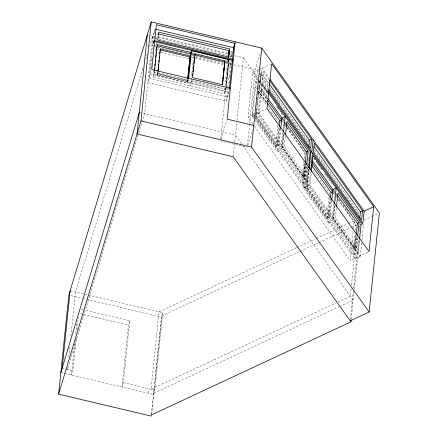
<?xml version="1.0" encoding="UTF-8"?>
<svg xmlns="http://www.w3.org/2000/svg" width="438" height="438" viewBox="0 0 438 438"><rect width="100%" height="100%" fill="white"/><g stroke="black" fill="none" stroke-linecap="round" stroke-linejoin="round"><path stroke-width="0.33" stroke-dasharray="2.19 1.64" d="M67.693 367.356L67.479 369.393L142.049 122.087M68.744 357.178L69.866 346.327M70.918 336.149L75.473 292.047L142.941 68.295M74.723 343.731L71.487 375.016L72.801 370.657L75.894 340.737M75.774 333.532L76.902 322.653M75.966 340.058L76.179 338.016M77.022 329.858L78.353 316.937M151.263 65.908L150.437 73.929L229.047 92.566L226.419 101.282L147.809 82.645L151.356 70.879M151.334 65.24L151.816 60.564M151.887 59.891L152.232 56.551M152.506 53.879L152.785 51.208M153.059 48.53L153.267 46.527M153.612 43.187L153.891 40.51L152.577 44.868M154.132 38.188L154.4 35.582M154.669 32.976L154.937 30.37M226.068 87.77L224.229 93.874L153.07 77.006L153.694 70.972M155.359 54.881L155.495 53.54M155.775 50.863L155.983 48.848M156.569 43.176L156.432 44.517L156.804 43.274M156.913 39.825L157.258 36.474M154.269 71.274L153.99 73.951L225.148 90.825L225.428 88.142M153.07 77.006L154.526 71.306M129.757 320.764L128.444 325.122L122.054 387L123.368 382.642L129.757 320.764L85.186 310.197M157.023 75.719L157.943 72.67L187.935 79.782L187.015 82.831L157.023 75.719L157.445 71.635M157.691 72.155L157.483 74.197L187.475 81.304L187.683 79.262M157.751 72.401L157.614 73.759L187.606 80.871L187.743 79.508M151.422 414.069L161.441 317.096L162.755 312.737L88.011 295.02M151.586 414.857L161.819 315.847L299.258 251.73M60.844 372.492L153.448 394.441L154.762 390.083L162.755 312.737M187.015 82.831L187.365 79.426M187.984 79.267L187.71 81.944L188.63 78.895M191.762 73.814L190.514 85.881L191.433 82.831L191.713 80.149M191.833 73.146L193.793 56.507M224.229 93.874L224.995 86.5M225.061 85.832L226.309 73.765M226.38 73.091L226.796 69.073M226.862 68.399L227.141 65.716L225.811 65.404M227.727 60.044L227.59 61.386L225.592 60.915M225.685 88.175L225.543 89.516L154.384 72.648M220.807 138.901L226.063 88.011M226.419 101.282L227.755 88.367M227.826 87.688L230.634 60.499M230.914 57.778L232.742 50.813M228.702 87.567L227.733 96.924L149.123 78.287L153.76 33.425L157.724 34.367M229.184 82.886L229.392 80.882M229.665 78.21L229.945 75.533M230.218 72.861L230.498 70.189M230.771 67.518L231.187 63.505L225.241 62.097M231.899 56.622L232.167 54.016M229.184 91.23L229.392 89.221M233.186 156.771L236.69 122.864M236.969 120.149L243.418 57.767L234.801 55.719M252.819 124.08L248.056 117.4L252.693 72.538L258.557 69.79M247.415 145.208L249.589 124.173M249.66 123.494L255.201 69.894L260.61 51.952M253.629 116.442L252.042 114.214L255.398 81.731L257.155 80.91M253.624 118.172L252.447 116.524L255.485 87.135L256.58 86.62M255.94 112.988L255.732 114.991L303.917 182.547L305.779 164.507M256.219 110.316L256.493 107.644M256.772 104.972L257.046 102.3M257.32 99.629L257.599 96.957M257.873 94.285L258.152 91.613M258.425 88.941L258.705 86.27M255.047 117.691L275.77 146.746L279.055 145.213L257.944 115.61L260.533 90.546L257.248 92.079M255.513 117.313L302.51 183.204L307.202 181.014L259.017 113.458L262.055 84.069L257.949 85.985M268.302 89.281L262.378 80.975L263.337 71.679L258.644 73.869M275.77 146.746L278.152 123.719M278.223 123.04L278.36 121.687L267.804 106.883M278.907 127.234L276.947 146.199L255.83 116.596L258.42 91.531L266.632 103.045M279.236 128.367L277.413 145.98L256.301 116.377L260.758 72.883L268.259 83.406M282.652 132.418L280.818 150.163L277.533 151.69L279.882 128.98M280.736 128.958L278.836 147.376L282.116 145.849L283.43 133.152M283.304 126.111L283.632 122.936M283.616 133.902L282.214 147.447L303.331 177.051L304.799 162.826M284.016 134.362L282.685 147.228L303.802 176.832L305.127 163.965M284.328 146.462L281.043 147.995L302.16 177.598L305.439 176.065L284.328 146.462L285.373 136.3M302.16 177.598L303.835 161.343M304.114 158.633L304.749 152.539L285.193 125.126M302.51 183.204L304.58 163.16M305.368 163.407L303.058 185.745L307.75 183.555M333.701 203.654L331.834 221.688L328.549 223.221L303.468 188.05L305.883 164.672M305.439 176.065L306.562 165.23M306.644 166.752L304.476 187.732L309.168 185.542M307.416 167.135L305.346 187.174L353.526 254.73L358.218 252.54L359.532 239.849M307.69 164.464L308.379 157.784M308.768 154.028L309.042 151.373M310.569 172.003L308.96 187.136L330.077 216.739L326.792 218.272L305.675 188.668L307.777 168.351M307.202 181.014L308.445 168.991M308.549 169.15L306.753 186.522L354.933 254.073L356.8 236.038M308.806 169.156L306.846 188.121L327.963 217.724L329.995 198.08M309.277 168.937L307.317 187.902L328.434 217.505L330.323 199.219M358.218 252.54L310.038 184.989L311.347 172.293M326.792 218.272L328.96 197.275M329.239 194.565L329.381 193.213L312.568 169.637M328.549 223.221L330.969 199.838M331.714 200.867L329.852 218.907L333.137 217.374L334.446 204.683M334.227 198.524L334.648 194.461M334.632 205.427L333.23 218.973L354.347 248.576L355.749 235.031M335.103 205.208L333.701 218.754L354.818 248.357L356.149 235.491M335.59 200.467L335.732 199.115M336.154 195.047L336.291 193.695M335.344 217.987L332.059 219.52L353.176 249.123L356.461 247.59L335.344 217.987L336.395 207.831M367.805 252.189L350.093 260.451L353.11 231.226M353.395 228.505L354.238 220.347M353.176 249.123L354.785 233.547M355.136 230.158L355.765 224.064L338.169 199.394M353.526 254.73L355.596 234.691M351.106 288.751L350.34 296.219L336.718 302.57M351.457 285.362L356.576 235.83M356.461 247.59L357.512 237.434M361.657 242.855L360.184 257.068L355.492 259.258L357.731 237.599M350.367 319.499L353.307 291.018M353.586 288.308L358.634 239.482M359.056 235.414L359.686 229.309M359.757 228.631L360.244 223.884M351.216 319.143L354.014 292.047M354.293 289.337L359.412 239.805M361.936 240.15L363.545 224.579L360.611 225.948M145.701 59.135L147.278 53.901M149.446 46.702L152.605 36.234L144.611 113.584L142.246 121.436M155.074 29.067L152.446 37.783L158.392 39.19M153.793 41.44L152.479 45.798L154.461 46.269M230.519 57.181L232.644 50.129M221.174 139.01L226.972 119.788M148.126 393.182L149.44 388.824M247.788 145.323L252.425 129.938M259.148 69.516L270.41 64.271M257.281 82.174L256.104 82.722L257.385 70.337L258.573 72.002M257.867 81.901L260.796 80.537L262.077 68.147L269.2 78.128M258.858 82.618L262.378 80.975M252.042 114.214L253.799 113.393M248.056 117.4L266.381 108.848M252.447 116.524L254.089 115.758M254.325 115.648L259.017 113.458M254.659 117.143L257.944 115.61M282.762 121.277L283.857 120.768M284.18 122.678L285.822 121.912M308.002 140.877L306.824 141.425L284.317 109.861M307.054 158.403L308.691 157.636M303.468 188.05L310.038 184.989M305.675 188.668L308.96 187.136M332.135 193.574L334.873 192.293M359.018 212.403L357.846 212.95L346.392 196.892M357.78 214.166L359.007 213.596M296.438 247.749L159.032 311.856L151.039 389.201L336.099 302.861M297.057 247.459L315.623 238.798M316.241 238.507L347.81 223.78M348.429 223.489L353.997 220.889M364.12 220.139L371.451 216.722M372.065 216.438L378.169 213.585M299.877 251.439L318.448 242.772M319.067 242.482L350.641 227.755M351.26 227.464L356.214 225.154M359.899 224.957L362.248 223.862M358.848 226.769L360.025 226.222M153.826 393.198L338.93 306.835M339.554 306.545L353.17 300.189L243.353 146.226M230.388 51.591L232.37 52.062M158.589 36.787L227.755 53.184M150.595 35.757L227.508 53.994M230.158 54.619L232.145 55.095M159.049 39.349L229.074 55.949M229.736 56.108L231.056 56.42M191.877 52.691L194.538 53.321M225.794 60.729L227.787 61.205M192.342 53.031L194.335 53.502M191.932 54.104L194.346 54.673M225.433 62.043L228.061 62.667M153.897 45.185L155.879 45.651M192.211 54.268L193.53 54.58M229.255 63.745L231.248 64.216M233.908 64.851L255.201 69.894M155.123 46.428L157.105 46.899M157.762 47.052L182.865 53.003M185.509 53.628L189.473 54.569M192.118 55.199L223.161 62.557M225.805 63.181L231.089 64.435M195.425 57.148L223.457 63.795M156.64 49.007L159.306 49.636M191.455 57.258L223.15 64.775M160.79 52.21L188.822 58.851M191.658 80.663L221.65 87.775M139.289 112.32L235.425 135.112L241.771 144.003M220.593 140.937L247.207 147.245M70.151 290.783L87.348 294.862M70.825 295.612L82.065 298.278M82.727 298.437L161.441 317.096M81.194 309.25L84.523 310.038M79.88 313.608L83.209 314.396M83.872 314.555L128.444 325.122M62.158 368.134L72.801 370.657M123.368 382.642L154.762 390.083M263.337 71.679L268.866 79.431M268.729 83.187L261.223 72.664L260.265 81.961L267.766 92.478M260.156 74.219L268.461 85.864M270.043 88.082L308.407 141.863M314.336 150.19L359.023 212.846M259.827 75.533L268.122 87.162M270.098 89.927L279.97 103.773M314.402 152.041L342.439 191.357M260.09 79.541L267.919 90.513M243.418 57.767L257.703 77.789M259.685 80.57L267.618 91.695M262.055 84.069L267.585 91.821M259.794 82.18L267.695 93.25M276.778 105.991L277.96 107.649M278.36 108.202L280.725 111.526M281.119 112.079L282.702 114.296M313.975 158.134L316.34 161.458M316.734 162.011L317.922 163.67M318.316 164.228L320.687 167.546M321.081 168.104L322.664 170.316M252.693 72.538L258.65 80.888M259.044 81.446L267.777 93.688M277.309 107.047L283.66 115.955M313.832 158.26L322.571 170.502M324.952 173.842L326.14 175.512M326.54 176.071L330.509 181.639M330.909 182.192L333.291 185.531M258.869 84.824L267.164 96.453M282.959 118.599L284.935 121.37M333.975 190.13L335.163 191.789M259.165 86.149L266.999 97.137M281.869 117.986L283.463 120.22M332.891 189.512L336.806 195.009M285.193 122.936L285.976 124.031M255.398 81.731L257.385 84.518M258.874 86.604L267.317 98.441M282.411 119.601L283.791 121.54M285.193 123.5L285.987 124.611M287.574 126.839L291.943 132.966M292.343 133.524L294.725 136.864M295.119 137.422L296.312 139.092M299.608 143.713L305.543 152.035M333.428 191.127L334.621 192.797M335.995 194.729L336.784 195.835M339.16 199.164L341.53 202.487M342.959 204.491L346.14 208.948M346.535 209.506L348.922 212.846M349.316 213.405L350.51 215.074M260.533 90.546L267.18 99.869M258.546 87.918L267.235 100.099M282.641 121.693L283.43 122.804M285.406 125.569L286.589 127.234M286.983 127.787L305.549 153.809M333.263 192.671L334.446 194.33M336.028 196.542L336.817 197.653M338.399 199.865L356.565 225.34M258.891 91.312L266.709 102.278M255.485 87.135L256.663 88.783M258.228 90.978L266.463 102.519M306.896 159.208L308.073 160.856M258.031 93.179L267.415 106.335M256.734 112.029L360.184 257.068M255.217 118.671L355.492 259.258M255.195 120.373L277.533 151.69M254.407 126.303L350.093 260.451"/><path stroke-width="0.66" d="M351.145 319.817L350.931 321.848L151.586 414.857L151.209 416.1L58.604 394.145L68.837 295.141L151.225 21.9L261.771 48.109L379.396 213.016L369.163 312.02L350.225 320.857M62.158 368.134L70.151 290.783M147.283 34.974L137.05 133.979L233.186 156.771L350.931 321.848M58.604 394.145L140.992 120.904L151.225 21.9M154.406 69.932L154.614 67.917M154.822 65.908L155.03 63.899M155.238 61.889L155.446 59.875M155.725 57.192L155.933 55.183M156.142 53.173L156.35 51.164M156.558 49.149L156.76 47.14M154.592 70.633L157.297 44.49L191.214 52.533M157.894 71.038L158.178 68.317M158.315 66.954L158.6 64.233M158.808 62.191L159.021 60.148M159.229 58.106L159.443 56.064M159.651 54.022L159.936 51.301M158.08 71.312L160.401 48.848L190.393 55.96L189.84 57.789M187.754 78.583L189.933 57.482M187.814 78.829L190.065 57.05L160.073 49.937M188.055 78.594L190.618 53.792L191.537 50.742L228.981 59.617L226.139 87.102M188.63 78.895L191.537 50.742M192.528 75.982L192.742 73.94M192.955 71.898L193.163 69.856M193.377 67.813L193.585 65.771M193.799 63.729L194.078 61.008M194.22 59.645L194.499 56.924M195.041 53.792L192.578 77.614L222.57 84.726L225.033 60.898L195.041 53.792L194.675 55.013M222.389 83.527L222.674 80.806M222.882 78.763L223.095 76.721M223.232 75.358L223.517 72.637M223.725 70.595L224.01 67.868M224.146 66.51L224.36 64.468M222.384 84.452L224.705 61.988L194.713 54.881M228.455 57.197L229.074 51.164M228.516 57.433L229.205 50.726L158.047 33.857M226.238 82.809L226.375 81.473M226.654 78.791L226.791 77.449M227.07 74.767L227.207 73.425M227.552 70.075L227.694 68.733M227.968 66.05L228.11 64.715M229.731 48.985L228.904 57.028L157.746 40.159L158.572 32.116L229.731 48.985L228.795 52.1M229.463 88.553L233.684 47.704L155.731 29.226M235.157 41.796L227.163 119.147L253.777 125.454M369.163 312.02L251.538 147.113L261.771 48.109M279.444 126.336L280.002 120.921L267.492 103.373M280.769 128.673L281.869 117.986L285.154 116.453L283.567 131.816M285.516 134.948L286.917 121.403L308.029 151.006L306.633 164.551M305.27 162.607L306.392 151.772L286.447 123.812M308.79 146.193L309.409 140.22L269.124 83.74M308.582 167.655L310.241 151.619L268.374 92.927M269.655 80.543L311.522 139.235L310.558 148.526L268.697 89.834M309.288 168.663L311.106 151.066M311.818 152.063L313.099 139.673M310.777 169.977L312.524 153.054M311.418 171.625L313.071 155.594L361.257 223.15L359.598 239.181M330.46 197.861L331.024 192.446L311.473 165.033M331.758 200.484L332.891 189.512L336.176 187.979L334.517 204.015M336.532 206.473L337.933 192.928L359.05 222.531L357.649 236.077M356.286 234.133L357.408 223.298L337.463 195.337M359.806 217.719L360.425 211.746L313.822 146.407M362.538 210.76L361.574 220.057L313.394 152.501L314.353 143.21L362.538 210.76L360.189 211.855M373.663 206.758L369.031 251.62L266.994 108.564L271.631 63.702L373.663 206.758L363.89 211.319M60.844 372.492L139.289 112.32M160.034 50.069L160.401 48.848M224.661 62.119L225.033 60.898M228.428 61.446L228.981 59.617M233.224 48.207L233.804 46.286M233.224 49.226L234.998 43.346L156.388 24.709L151.751 69.571L230.361 88.208M231.937 61.013L232.501 59.146L154.548 40.668M231.839 61.944L232.403 60.077L154.455 41.599M279.455 121.173L281.645 120.154L267.569 100.417M308.938 140.439L311.522 139.235M305.844 152.03L308.029 151.006M331.024 192.446L332.666 191.68L311.938 162.624M357.408 223.298L359.05 222.531M156.903 45.798L191.061 53.896M140.992 120.904L251.538 147.113M269.989 79.234L364.115 211.215L362.834 223.588L268.708 91.624M267.788 98.238L282.286 118.572M312.535 160.976L332.913 189.55"/></g></svg>
